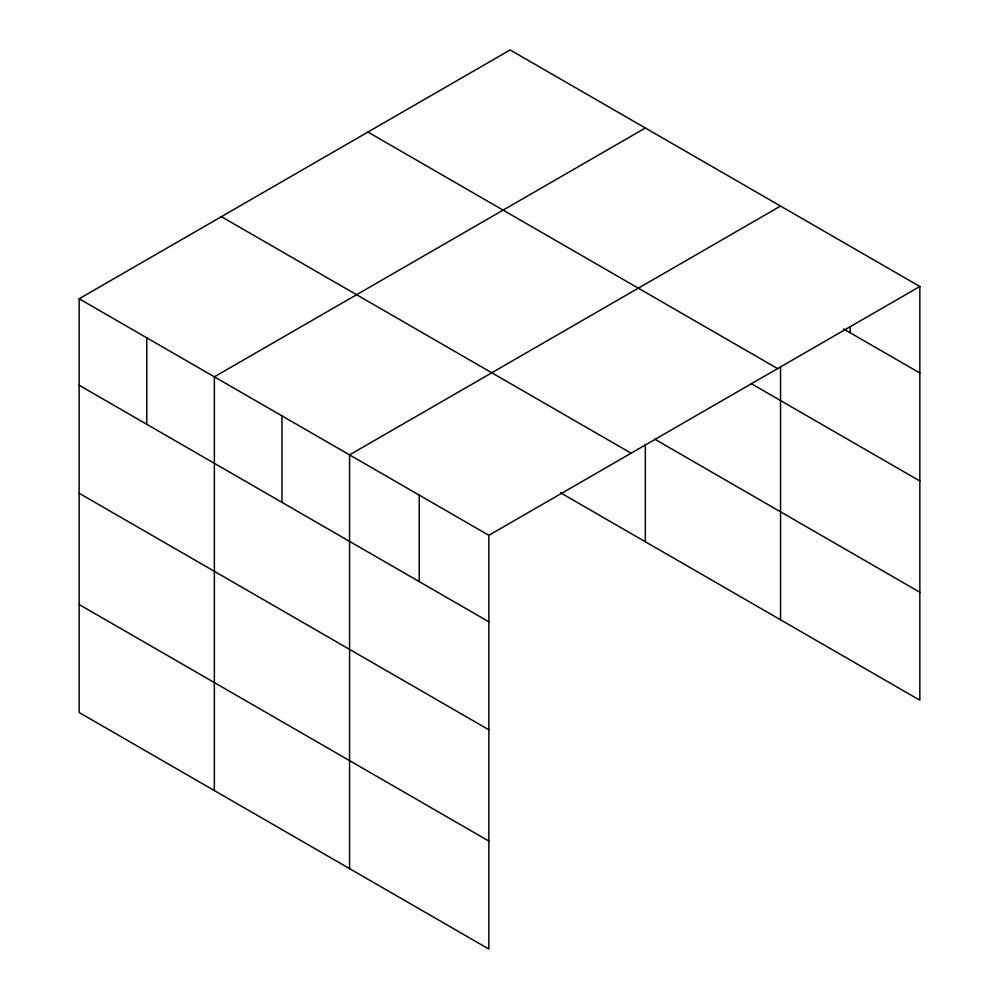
<?xml version="1.0" encoding="UTF-8"?>
<svg xmlns="http://www.w3.org/2000/svg" width="999" height="999" viewBox="0 0 999 999"><rect width="100%" height="100%" fill="white"/><g stroke="black" fill="none" stroke-linecap="round" stroke-linejoin="round"><path stroke-width="1.5" d="M79.158 298.776L488.861 535.314L488.861 949.05L79.158 712.512L79.158 298.776L510.139 49.95L919.842 286.488L919.842 700.224L560.501 492.769M645.342 128.009L214.36 376.835L214.36 790.571M780.544 206.069L349.563 454.882L349.563 868.631M488.861 535.314L919.842 286.488M843.493 328.908L919.842 372.989M367.907 132.055L777.622 368.606M751.373 383.716L919.842 480.981M654.62 439.11L919.842 592.245M221.378 216.658L631.093 453.196M79.158 385.264L488.861 621.803M79.158 493.256L488.861 729.794M79.158 604.52L488.861 841.058M850.186 326.598L850.186 332.767M780.544 366.608L780.544 619.805M645.342 444.555L645.342 541.745M419.218 495.104L419.218 581.593M281.968 415.859L281.968 502.347M146.766 337.799L146.766 424.288"/></g></svg>
